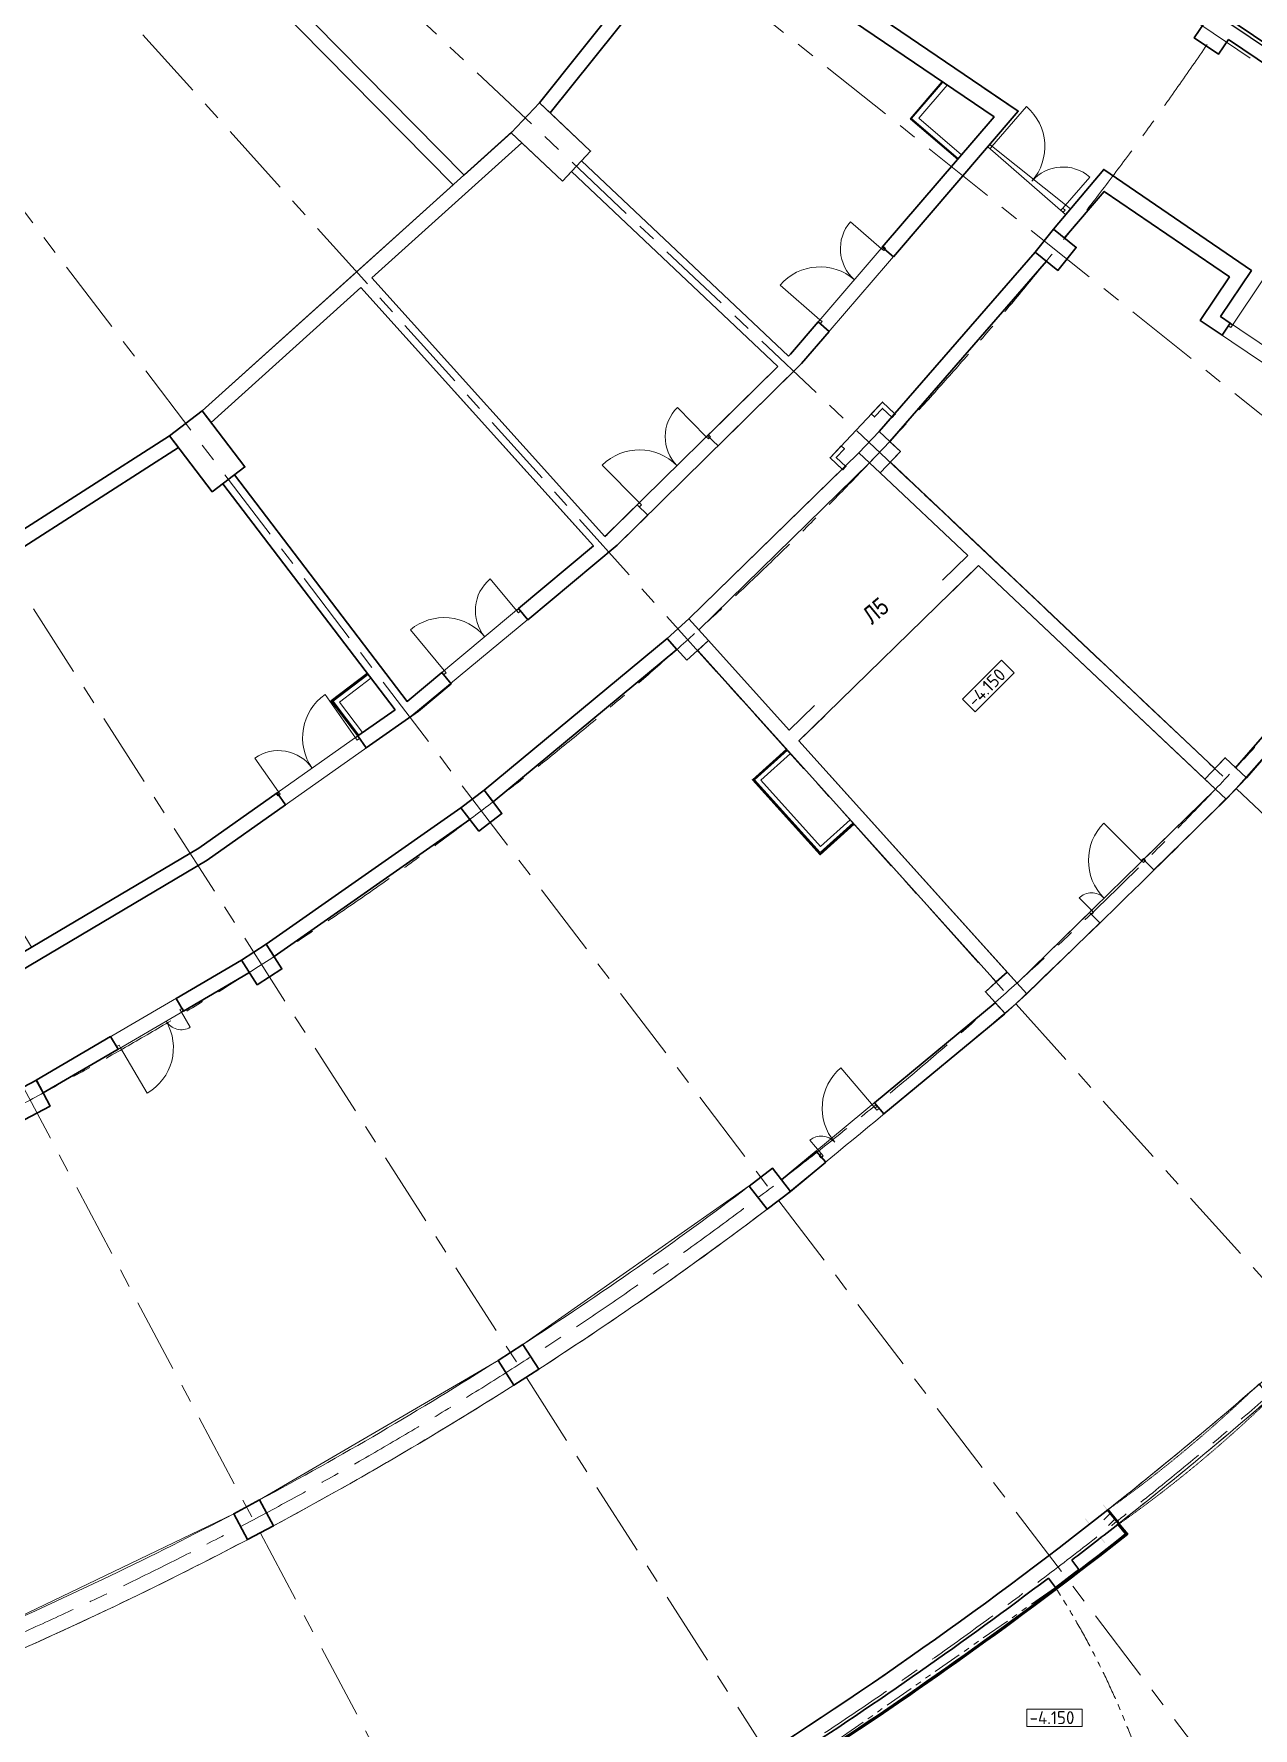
# Model space of a CAD drawing. Header units: millimetres. Extents: x -813692 to 807431, y 0 to 1813163.
# Drawn here: x 27691 to 48457, y 823643 to 852504 of the extents above; entities that cross this region are included whole.
import ezdxf

# ---------------------------------------------------------------- set-up
doc = ezdxf.new("R2010")
doc.units = ezdxf.units.MM
for name, pattern in [('Dashed', [5.644444, 2.822222, -2.822222]), ('ГОСТ 2.303 4', [7, 5, -2, 0]), ('Линия сетки', [22.225, 12.7, -3.175, 3.175, -3.175]), ('фантом2', [1.25, 0.625, -0.125, 0.125, -0.125, 0.125, -0.125])]:
    doc.linetypes.add(name, pattern=pattern)
for name, color, linetype, lineweight in [('A-ANNO-DIMS', 7, 'Continuous', 9), ('KR_0.09', 252, 'Continuous', 0), ('KR_0.2', 252, 'Continuous', 20), ('KR_0.35', 252, 'Continuous', 35), ('KR_0.5', 252, 'Continuous', 50), ('S-GRID', 252, 'Continuous', 9), ('АР_двери', 252, 'Continuous', 0), ('АР_демонт.несущ', 252, 'ГОСТ 2.303 4', 20), ('АР_кирпич250', 252, 'Continuous', 30), ('АР_монолит', 252, 'Continuous', 50), ('АР_Площади', 252, 'Continuous', 0), ('АР_тонкая линия', 252, 'Continuous', 5), ('лифты', 252, 'Continuous', 30)]:
    doc.layers.add(name, color=color, linetype=linetype, lineweight=lineweight)
doc.layers.add('АР_обшивка коробов', color=252, linetype='Continuous')
doc.layers.add('Размеры', color=252, linetype='Continuous')
doc.styles.add('GOST 2.304', font='')
doc.styles.add('СГЕНЕРИР_СТИЛЬ_3', font='ARIALN.TTF')
doc.styles.add('СГЕНЕРИР_СТИЛЬ_9', font='ARIALN.TTF', dxfattribs={"width": 0.990457})
doc.styles.get('GOST 2.304').set_extended_font_data('GOST Common')
doc.dimstyles.new('СГЕНЕРИР_СТИЛЬ__5', dxfattribs={"dimtxt": 200, "dimasz": 183.574879, "dimexe": 0.18, "dimexo": 0.0625, "dimgap": 0, "dimtad": 1, "dimdec": 0, "dimzin": 0, "dimdsep": 46, "dimtxsty": 'СГЕНЕРИР_СТИЛЬ_3', "dimblk": 'ARROWHEAD_5', "dimblk1": 'ARROWHEAD_5', "dimblk2": 'ARROWHEAD_5', "dimcen": 0.09, "dimclrd": 7, "dimclre": 7, "dimclrt": 7, "dimazin": 0, "dimtfac": 1, "dimtdec": 4, "dimtmove": 2, "dimatfit": 3, "dimfxl": 1, "dimtolj": 1, "dimtzin": 0, "dimarcsym": 0})

# ---------------------------------------------------------------- blocks, each defined once
blk = doc.blocks.new('КР_подвал')
at = {"layer": 'KR_0.09', "linetype": 'Continuous', "ltscale": 40}
h = blk.add_hatch(dxfattribs=at)
h.set_pattern_fill('BOUNDHATCH', color=256, scale=40, style=0, pattern_type=2)
h.set_pattern_definition([(45, (-423586.43, -213449), (-89.802561, 89.802561), [])])
h.paths.add_polyline_path([(283530, 43503), (283339, 43733), (283339, 43733), (283216, 43631), (283407, 43401)], flags=0)
at = {"layer": 'KR_0.5', "ltscale": 200}
h = blk.add_hatch(color=256, dxfattribs=at)
h.dxf.hatch_style = 1
edge = h.paths.add_edge_path()
edge.add_line((283029, 43503), (283323, 43732))
edge.add_arc((283323, 43732), 0.123, 307.9264, 397.9264)
edge.add_line((283323, 43732), (283257, 43816))
edge.add_line((283257, 43816), (283268, 43825))
edge.add_line((283268, 43825), (283338, 43734))
edge.add_line((283338, 43734), (283023, 43488))
edge.add_line((283023, 43488), (282952, 43579))
edge.add_line((282952, 43579), (282963, 43587))
edge.add_line((282963, 43587), (283028, 43503))
edge.add_arc((283029, 43503), 0.123, 217.9264, 307.9264)
h = blk.add_hatch(color=256, dxfattribs=at)
h.dxf.hatch_style = 1
edge = h.paths.add_edge_path()
edge.add_line((283231, 43258), (283524, 43488))
edge.add_arc((283524, 43488), 0.123, 38.1888, 128.1888, ccw=False)
edge.add_line((283524, 43488), (283590, 43404))
edge.add_line((283590, 43404), (283601, 43413))
edge.add_line((283601, 43413), (283530, 43503))
edge.add_line((283530, 43503), (283215, 43256))
edge.add_line((283215, 43256), (283286, 43165))
edge.add_line((283286, 43165), (283297, 43174))
edge.add_line((283297, 43174), (283231, 43258))
edge.add_arc((283231, 43258), 0.123, 128.1888, 218.1888, ccw=False)
at = {"layer": 'Defpoints', "ltscale": 200}
blk.add_lwpolyline([(279627, 61934), (279284, 61570)], dxfattribs=at)
at = {"layer": 'KR_0.2', "ltscale": 200}
blk.add_lwpolyline([(283530, 43503, 0.01157), (286109, 45641), (285918, 45872, -0.011582), (283338, 43734)], format="xyb", close=True, dxfattribs=at)
at = {"layer": 'KR_0.35', "ltscale": 200}
for points in [[(283489, 70428), (294391, 63074)], [(284980, 69061), (284812, 68812), (285226, 68532), (285394, 68781)], [(285394, 68781), (291695, 64531)], [(282328, 42572), (282449, 42412), (282847, 42716), (282725, 42875)]]:
    blk.add_lwpolyline(points, dxfattribs=at)
for points in [[(274051, 66370), (274531, 66879), (273659, 67702), (273178, 67193)], [(282492, 64848), (282804, 65238), (282414, 65551), (282101, 65160)], [(268088, 61077), (268644, 61501), (267917, 62455), (267360, 62031)], [(279466, 61398), (279809, 61762), (279445, 62105), (279102, 61742)], [(276170, 58207), (276541, 58541), (276207, 58913), (275835, 58578)], [(285358, 55840), (285701, 56204), (285337, 56547), (284994, 56183)], [(272625, 55293), (273022, 55597), (272719, 55994), (272322, 55691)], [(268854, 52678), (269275, 52948), (269006, 53369), (268585, 53099)], [(281590, 52187), (281961, 52522), (281627, 52893), (281255, 52559)], [(264884, 50379), (265325, 50613), (265091, 51055), (264649, 50820)], [(277537, 48853), (277935, 49156), (277631, 49554), (277234, 49250)], [(273226, 45859), (273647, 46129), (273378, 46550), (272957, 46280)], [(268687, 43227), (269128, 43461), (268893, 43903), (268452, 43668)]]:
    blk.add_lwpolyline(points, close=True, dxfattribs=at)
for centre, radius, start, end in [((238650, 100250), 100750, 270, 326), ((238650, 100252), 72052, 301.66498, 308.33353), ((238650, 100250), 72350, 307.53131, 308.33961), ((238650, 100250), 72350, 302.86465, 307.13535)]:
    blk.add_arc(centre, radius, start, end, dxfattribs=at)
at = {"layer": 'KR_0.5'}
blk.add_lwpolyline([(283530, 43502), (283339, 43733)], dxfattribs=at)
blk = doc.blocks.new('ARROWHEAD_5')
at = {"linetype": 'Continuous', "lineweight": 0}
blk.add_hatch(color=0, dxfattribs=at).paths.add_polyline_path([(-1, 0.2679), (0, 0), (-1, -0.2679)])
at = {"color": 0, "linetype": 'Continuous', "lineweight": 0}
blk.add_line((0, 0), (-1, 0), dxfattribs=at)
blk = doc.blocks.new('*D302')
at = {"layer": 'Defpoints', "color": 0, "linetype": 'Continuous', "transparency": 16777216}
for p in [(42724, 856643), (42556, 856394), (56591, 847294)]:
    blk.add_point(p, dxfattribs=at)
at = {"layer": 'Размеры', "color": 7, "linetype": 'Continuous', "lineweight": -2, "transparency": 16777216}
for p, q in [((42724, 856643), (56591, 847294)), ((42556, 856394), (56424, 847046)), ((56694, 847447), (56796, 847599)), ((56424, 847046), (56591, 847294)), ((56321, 846893), (56218, 846741))]:
    blk.add_line(p, q, dxfattribs=at)
at = {"layer": 'Размеры', "color": 7, "linetype": 'Continuous', "lineweight": -2, "transparency": 16777216, "xscale": 183.5748792270531, "yscale": 183.5748792270531, "zscale": 183.5748792270531}
for p, rotation in [((56591, 847294), 236.015124763856), ((56424, 847046), 56.01512476385602)]:
    blk.add_blockref('ARROWHEAD_5', p, dxfattribs=dict(at, rotation=rotation))
at = {"layer": 'Размеры', "color": 7, "linetype": 'Continuous', "lineweight": 13, "transparency": 16777216, "insert": (56076, 846844), "char_height": 200, "attachment_point": 5, "rotation": 56.0151, "style": 'СГЕНЕРИР_СТИЛЬ_3'}
blk.add_mtext('\\A1;300', dxfattribs=at)
blk = doc.blocks.new('Д-1300-ДП-Л')
at = {"layer": 'АР_двери'}
for points in [[(349, -398), (349, 502)], [(-851, -398), (-851, -98)], [(-901, -398), (-851, -398), (-851, -448), (-901, -448), (-901, -398)], [(349, -398), (399, -398), (399, -448), (349, -448), (349, -398)]]:
    blk.add_lwpolyline(points, dxfattribs=at)
for centre, radius, start, end in [((349, -398), 900, 90, 180), ((-851, -398), 300, 0, 90)]:
    blk.add_arc(centre, radius, start, end, dxfattribs=at)
blk = doc.blocks.new('Оси200')
at = {"layer": 'S-GRID', "linetype": 'Линия сетки', "ltscale": 100}
for q in [(-114722, -209192.1), (-107090.1, -204726.5), (-99846.8, -199654.7), (-93040.2, -194010.4), (-86715.3, -187831), (-80914.2, -181157.6), (-75741.3, -173989.8)]:
    blk.add_line((-165703.8, -113309.3), q, dxfattribs=at)
for radius, start, end in [(39894.8, 270, 326), (56094.8, 269.99999, 326), (64194.8, 269.999993, 325.999999), (72294.7, 269.999997, 326.000001), (80394.8, 269.999994, 325.999999), (87894.8, 269.999995, 325.999999), (92394.8, 269.999996, 326), (100494, 269.999991, 325.999999)]:
    blk.add_arc((-165703.8, -113309.3), radius, start, end, dxfattribs=at)
blk = doc.blocks.new('Д-2000-ДП')
at = {"layer": 'АР_двери'}
for points in [[(-189, -511), (-189, 439)], [(1711, -511), (1711, 439)], [(-239, -511), (-189, -511), (-189, -561), (-239, -561), (-239, -511)], [(1711, -511), (1761, -511), (1761, -561), (1711, -561), (1711, -511)]]:
    blk.add_lwpolyline(points, dxfattribs=at)
for centre, start, end in [((-189, -511), 0, 90), ((1711, -511), 90, 180)]:
    blk.add_arc(centre, 950, start, end, dxfattribs=at)
blk = doc.blocks.new('Д-1700-ДП-П')
at = {"layer": 'АР_двери'}
for points in [[(-2187.5, -466), (-2187.5, 434)], [(-587.5, -466), (-587.5, 234)], [(-2187.5, -466), (-2237.5, -466), (-2237.5, -516), (-2187.5, -516), (-2187.5, -466)], [(-537.5, -466), (-587.5, -466), (-587.5, -516), (-537.5, -516), (-537.5, -466)]]:
    blk.add_lwpolyline(points, dxfattribs=at)
for centre, radius, start, end in [((-2187.5, -466), 900, 0, 90), ((-587.5, -466), 700, 90, 180)]:
    blk.add_arc(centre, radius, start, end, dxfattribs=at)
blk = doc.blocks.new('Д-1700-ДР-Л')
at = {"layer": 'АР_двери'}
for points in [[(429, -133.5), (429, 766.5)], [(-1171, -133.5), (-1171, 566.5)], [(-1221, -133.5), (-1171, -133.5), (-1171, -183.5), (-1221, -183.5), (-1221, -133.5)], [(429, -133.5), (479, -133.5), (479, -183.5), (429, -183.5), (429, -133.5)]]:
    blk.add_lwpolyline(points, dxfattribs=at)
for centre, radius, start, end in [((429, -133.5), 900, 90, 180), ((-1171, -133.5), 700, 0, 90)]:
    blk.add_arc(centre, radius, start, end, dxfattribs=at)

msp = doc.modelspace()

# ---------------------------------------------------------------- linework, layer by layer
at = {"layer": 'АР_демонт.несущ', "linetype": 'Dashed'}
msp.add_lwpolyline([(45982, 827362.3, 0.0377485), (48563.8, 829514.4), (48734.5, 829244, -0.0387968), (46165.3, 827115.9), (45981.9, 827362.1)], format="xyb", dxfattribs=at)
at = {"layer": 'АР_кирпич250'}
for p, q in [((36299.9, 851329.8), (38905, 854585.4)), ((44457.8, 851185.9), (43875.5, 851582)), ((36299.9, 851329.8), (36482.4, 851157.7)), ((33447.1, 848349.2), (36000.8, 850649.7)), ((35819.5, 850820.7), (36000.8, 850649.7)), ((37018.4, 850342.6), (40541.7, 847015.6)), ((36846.8, 850160.9), (40363.5, 846840.1)), ((42086.6, 845732.8), (44742.4, 848788)), ((42275.3, 845568.8), (44937.8, 848631.6)), ((30557.9, 846083.1), (33094, 848367.7)), ((37415.6, 843943.6), (33447.1, 848349.2)), ((47555, 847623), (48056.6, 848366.8)), ((47902, 847690.4), (48430.4, 848473.8)), ((33261.3, 848181.9), (30710, 845883.6)), ((37223.5, 843783.2), (33261.3, 848181.9)), ((47902, 847690.4), (48067.8, 847578.6)), ((41236.5, 847433.9), (40767.3, 846887.4)), ((47555, 847623), (47928, 847371.3)), ((48067.8, 847578.6), (47928, 847371.3)), ((30557.9, 846083.1), (30710, 845883.6)), ((24041, 841837), (30001.3, 845658.6)), ((30001.3, 845658.6), (30153.5, 845459.1)), ((24158.8, 841615.5), (30153.5, 845459.1)), ((42278.8, 845207.9), (47806.8, 839992.4)), ((33841.3, 840992), (30907.9, 844840.9)), ((42107.2, 845026), (43598.4, 843619.1)), ((43166.9, 843198.1), (43598.4, 843619.1)), ((43341.6, 843019.3), (43780.1, 843447.7)), ((43780.1, 843447.7), (47635.2, 839810.6)), ((38476.4, 842205.7), (38643.8, 842019.7)), ((39182.6, 842168.7), (38996.8, 842001.4)), ((48153.4, 839995.2), (48887.6, 840839.8)), ((48342.1, 839831.2), (49082.1, 840682.5)), ((35360.3, 839621.7), (35512.1, 839422.8)), ((46591.4, 838440.9), (47816.9, 839639.2)), ((34962.8, 839318.5), (35114.4, 839119.7)), ((46766.1, 838262.2), (47998.9, 839467.5)), ((26687.8, 836377), (30498.6, 838634.9)), ((26805.3, 836156), (30643, 838430.1)), ((46766.1, 838262.2), (46591.4, 838440.9)), ((44436.2, 836333.8), (45669, 837539.1)), ((44602.5, 836149.2), (45843.8, 837360.3)), ((45843.8, 837360.3), (45669, 837539.1)), ((31646.8, 836996.6), (31781.6, 836786.3)), ((30111.7, 836074.8), (31225.9, 836726.7)), ((31352.1, 836511), (30237.9, 835859)), ((44268, 836520.8), (44082, 836353.6)), ((30237.9, 835859), (30111.7, 836074.8)), ((44063.7, 836000.4), (42010.3, 834297.6)), ((44228.3, 835812.3), (42169.6, 834105.4)), ((27731.2, 834683.8), (27848.7, 834462.8)), ((42010.3, 834297.6), (42169.6, 834105.4)), ((41017.3, 833474.2), (40424.3, 832982.3)), ((41176.6, 833282), (40575.7, 832783.8)), ((41017.3, 833474.2), (41176.6, 833282))]:
    msp.add_line(p, q, dxfattribs=at)
for points in [[(34832.2, 849931.7), (29155, 855692.9)], [(35018.2, 850099.1), (29508.5, 855690.3)], [(42330.8, 848708.6), (44457.8, 851185.9), (39218.2, 854750)], [(36482.4, 851157.7), (39112.3, 854444.3), (44044.7, 851089.4), (42140.7, 848871.8), (42330.8, 848708.6)], [(33094, 848367.7), (35833.5, 850835.4)], [(45054.8, 849178.3), (45913.3, 850194.8), (48430.4, 848473.8)], [(45241.7, 849028.8), (45920.6, 849819.5), (48056.6, 848366.8)], [(37065.5, 843958.7), (33261.3, 848181.9)], [(41236.5, 847433.9), (41046.4, 847597.1), (40577.2, 847050.7)], [(40767.3, 846887.4), (39344.5, 845484.7), (39165.2, 845659.4), (40363.5, 846840.1)], [(40577.2, 847050.7), (40541.7, 847015.6)], [(41743.5, 845369.1), (38848, 842540.2)], [(41925.5, 845197.4), (39015.4, 842354.3)], [(34243.3, 840968.8), (34800.5, 841434.1), (34640.6, 841626.9), (34048.5, 841132.6), (31106.7, 844992.5)], [(37625, 843792), (38147.3, 844305.6), (37967.7, 844480.5), (37456.6, 843977.8)], [(37415.6, 843943.6), (37456.6, 843977.8)], [(37223.5, 843783.2), (35945.6, 842716.4), (36106.2, 842524.1), (37625, 843792)], [(35360.3, 839621.7), (38476.4, 842205.7)], [(40984.7, 841066.1), (40554.4, 840645.1), (39182.6, 842168.7)], [(35512.1, 839422.8), (38643.8, 842019.7)], [(44082.2, 836353.5), (38996.8, 842001.4)], [(33841.3, 840992), (33206.9, 840544.6), (33351.3, 840339.8), (34243.3, 840968.8)], [(44268, 836520.8), (40721.5, 840459.5), (41159.4, 840887.3)], [(30643, 838430.1), (31977.9, 839371.5), (31834, 839576.5), (30498.6, 838634.9)], [(31646.8, 836996.6), (34962.8, 839318.5)], [(31781.6, 836786.3), (35114.3, 839119.9)], [(44230.9, 835814.7), (44063.7, 836000.4)], [(27732, 834682.3), (28997.5, 835424.6), (29123.7, 835208.9), (27848.7, 834462.8)], [(40575.7, 832783.8), (40424.2, 832982.5)]]:
    msp.add_lwpolyline(points, dxfattribs=at)
at = {"layer": 'АР_обшивка коробов', "lineweight": 30}
for points in [[(43163.1, 851689.3), (42622.5, 851059.7), (43426.5, 850369.4)], [(41954.1, 846029.6), (42141.6, 846230.8), (42361.1, 846026.1), (42310, 845971.2), (42145.4, 846124.7), (42009, 845978.4), (41954.1, 846029.6)], [(41439.4, 845484.1), (41251.9, 845283), (41471.4, 845078.3), (41522.5, 845133.1), (41358, 845286.6), (41494.4, 845432.9), (41439.4, 845484.1)], [(33206.9, 840544.6), (32753.1, 841140.4), (33369.9, 841610.5)], [(40509.2, 840321.7), (39929.6, 839799.9), (41080.5, 838521.7), (41660.1, 839043.5)]]:
    msp.add_lwpolyline(points, dxfattribs=at)
at = {"layer": 'АР_обшивка коробов', "lineweight": 5}
for points in [[(43173.5, 851682.3), (42640.2, 851061), (43434.7, 850378.9)], [(43246.3, 851632.7), (42763.5, 851070.4), (43491.7, 850445.3)], [(33217.1, 840551.8), (32770.6, 841138.1), (33377.5, 841600.6)], [(33227.3, 840559), (32788.1, 841135.7), (33385.1, 841590.6)], [(33288.7, 840602.3), (32893.2, 841121.5), (33430.5, 841531)], [(40517.5, 840312.4), (39947.2, 839798.9), (41081.4, 838539.3), (41651.7, 839052.8)], [(40525.9, 840303.1), (39964.9, 839798), (41082.3, 838557), (41643.3, 839062.1)], [(40576.1, 840247.4), (40070.8, 839792.5), (41087.9, 838662.9), (41593.1, 839117.8)]]:
    msp.add_lwpolyline(points, dxfattribs=at)
at = {"layer": 'АР_обшивка коробов', "lineweight": 30}
msp.add_lwpolyline([(41063.3, 823198.8, 0.0226048), (46285.4, 826952.2), (46151.9, 827114.5), (46171.3, 827130.6), (46320.9, 826948.4, -0.0226953), (41076.8, 823177.7)], format="xyb", dxfattribs=at)
at = {"layer": 'АР_Площади', "color": 5, "ltscale": 0.5}
msp.add_lwpolyline([(23841.3, 841730.8), (20249.9, 848485.4), (20361.3, 848544.6), (20126.5, 848986.1), (20015.3, 848926.9), (16994.6, 854608.3), (17710, 854988.7), (17063.8, 856204, 0.0307429), (20407.4, 858402.2), (20529.2, 858242.4), (20926.8, 858545.6), (20805.1, 858705.5, 0.0368198), (24286, 861839.8), (24432.2, 861701.9), (24775.2, 862065.4), (24629, 862203.3, 0.013453), (25756.4, 863484.5), (32421.6, 858970.8), (29155, 855692.9), (34831.3, 849932.6), (30558.1, 846083.2), (30001.5, 845658.7), (24041, 841837), (23841.3, 841730.8)], format="xyb", dxfattribs=at)
at = {"layer": 'АР_Площади', "ltscale": 0.5}
for points in [[(35017.2, 850100.1), (29508.5, 855690.3), (30142, 856314.6), (30323.8, 856143.1), (30667.1, 856507), (30485, 856678.4), (32632.4, 858828.1), (38905, 854585.4), (36299.9, 851329.8), (35819.5, 850820.7), (35017.2, 850100.1)], [(49891.7, 846348.4), (47902, 847690.4), (48430.4, 848473.8), (45913.3, 850194.8), (45344.9, 849521.8), (43971.3, 850619.4), (44457.8, 851185.9), (38309.4, 855365.7)], [(47621.1, 852688.2), (47453.3, 852439.4), (47867.7, 852159.8), (48035.7, 852408.6), (54336.2, 848158.7)], [(26805.3, 836156), (30487.8, 838338.2), (30643, 838430.1), (34095.7, 840864.7), (37486.2, 843676.1), (37625, 843792), (40634.4, 846756.4), (40767.3, 846887.4), (43938.5, 850581.6), (45263.5, 849425.4), (45054.8, 849178.3), (44742.4, 848788), (42350.3, 846036.2), (42141.6, 846230.8), (41251.9, 845283), (41458.3, 845090.5), (38848, 842540.2), (38476.6, 842205.8), (35360.3, 839621.7), (34963, 839318.6), (31647, 836996.7), (31226.1, 836726.8), (27731.2, 834683.8), (27620.4, 834623)], [(37415.6, 843943.6), (33447, 848349.1), (36000.8, 850649.7), (36692.4, 849997.2), (36846.8, 850160.9), (40363.5, 846840.1), (37415.6, 843943.6)], [(48887.6, 840839.8), (48160.2, 840002.7), (47978.4, 840174.3), (47806.8, 839992.4), (42277.3, 845206.3), (42450.4, 845389.7), (42266.3, 845561.8), (44937.8, 848631.6), (45132.8, 848475.6), (45445.2, 848866), (45241.7, 849028.8), (45920.6, 849819.5), (48056.6, 848366.8), (47554.9, 847623), (49959.2, 846001.3)], [(34048.5, 841132.6), (31106.7, 844992.5), (31285.7, 845128.9), (30710, 845883.6), (33261.4, 848181.8), (37223.5, 843783.2), (34048.5, 841132.6)], [(44436.2, 836333.8), (40721.5, 840459.5), (43780.1, 843447.7), (47816.9, 839639.2), (44436.2, 836333.8)], [(27525.3, 834006.1), (27966.9, 834241), (27849.5, 834461.7), (31361, 836516.4), (31495.8, 836305.8), (31916.7, 836575.7), (31780.2, 836786.4), (35114.4, 839119.7), (35266, 838920.9), (35663.6, 839224.1), (35510.3, 839423.3), (38642.8, 842021.2), (38811.1, 841834.2), (38995.3, 842000), (40509.2, 840321.7), (39929.6, 839799.9), (41081.1, 838520.9), (41660.1, 839043.5), (44082.2, 836353.5), (43896.4, 836186.2), (44062.7, 836001.5), (40423.2, 832983.2), (40272.6, 833181.2), (39875.6, 832878.4), (36019, 830177.9), (35598.3, 829908.2), (31534.7, 827530.5), (31093.5, 827295.8), (26850.1, 825256.7)]]:
    msp.add_lwpolyline(points, dxfattribs=at)
at = {"layer": 'АР_Площади', "color": 5, "ltscale": 0.5}
for points in [[(40541.7, 847015.6), (37018.4, 850342.6), (37172.8, 850506.3), (36482.5, 851157.9), (39112.3, 854444.3), (43162.9, 851689.2), (42622.5, 851059.7), (43426.5, 850369.4), (40577.2, 847050.7), (40541.7, 847015.6)], [(27648.6, 836946.3), (27470, 837247.4), (26523.3, 836686.1), (24404.7, 840671.3), (24604.4, 840777.5), (24159, 841615.7), (30153.5, 845459.1), (30729.2, 844704.5), (30907.9, 844840.9), (33369.9, 841610.5), (32753.1, 841140.4), (33206.9, 840544.6), (30498.6, 838634.9), (27648.6, 836946.3)]]:
    msp.add_lwpolyline(points, dxfattribs=at)
at = {"layer": 'АР_Площади', "ltscale": 0.5}
for points in [[(22153.8, 822905.4), (26589.1, 824599.5), (27050, 824798.4, 0.0194787), (31547.3, 826970.9, 0.0205497), (36076.6, 829621, 0.0205495), (40375.4, 832630.8, 0.0038615), (44415.1, 835980.4, 0.005944), (48168.8, 839647.5), (49082.1, 840682.5)], [(49016, 829900, -0.0178836), (44984.3, 826587.7, -0.0203576), (40178.6, 823222.9, -0.0191464)], [(40955, 823368.8, 0.0169767), (44969.1, 826199.5), (45090.5, 826040), (45488.1, 826343.2), (45366.5, 826502.6, 0.018485), (49516.8, 829944.1)]]:
    msp.add_lwpolyline(points, format="xyb", dxfattribs=at)
at = {"layer": 'АР_тонкая линия'}
for points in [[(43508.9, 841168.7), (44173.4, 841833.2), (44385.1, 841621.6), (43720.6, 840957.1)], [(44603.4, 823967.6), (45543.1, 823967.6), (45543.1, 823668.3), (44603.4, 823668.3)]]:
    msp.add_lwpolyline(points, close=True, dxfattribs=at)
at = {"layer": 'АР_тонкая линия', "linetype": 'фантом2', "ltscale": 800}
msp.add_lwpolyline([(44384.9, 817129.5), (44762.7, 816540.3), (47279.6, 818302.6, 0.1492337), (45090.5, 826040), (40660.7, 822938.2), (44762.7, 816540.3)], format="xyb", dxfattribs=at)
at = {"layer": 'АР_тонкая линия'}
for radius, start, end in [(63950.5, 302.890215, 307.109941), (64450.5, 302.890215, 307.109941), (63950.5, 298.22375, 302.443119), (64450.5, 298.22375, 302.443119), (63950.5, 293.557332, 297.77625), (64450.5, 293.557332, 297.77625)]:
    msp.add_arc((1291.2, 883877.6), radius, start, end, dxfattribs=at)

# ---------------------------------------------------------------- block references
at = {"layer": 'A-ANNO-DIMS', "color": 18, "lineweight": 0, "true_color": 0x000000}
msp.add_blockref('Оси200', (166995, 997181.2), dxfattribs=at)
at = {"layer": 'АР_двери', "color": 0}
for name, p, rotation in [('Д-1700-ДП-П', (45965.7, 849503.1), 319), ('Д-1700-ДП-П', (42159.4, 849593.6), 49.09792694057762), ('Д-2000-ДП', (48544.5, 847862.5), 326.2966962498801), ('Д-1700-ДП-П', (39234.5, 846384.5), 44.57978376281819), ('Д-1700-ДП-П', (36065.2, 843414.6), 39.64073998050286), ('Д-1700-ДР-Л', (32739.1, 840377.4), 35.07551234294342), ('Д-1300-ДП-Л', (46023.7, 838458), 45.06169170727473), ('Д-1300-ДП-Л', (29669.1, 835066.9), 210.3333333333332), ('Д-1300-ДП-Л', (41493.1, 834283.4), 40.3003032342254)]:
    msp.add_blockref(name, p, dxfattribs=dict(at, rotation=rotation))
at = {"layer": 'АР_монолит'}
msp.add_blockref('КР_подвал', (-237358.6, 783627.7), dxfattribs=at)

# ---------------------------------------------------------------- texts
at = {"layer": 'АР_тонкая линия', "insert": (43721.9, 841020.5), "char_height": 220, "attachment_point": 7, "rotation": 45, "style": 'GOST 2.304'}
msp.add_mtext('-4.150', dxfattribs=at)
at = {"layer": 'АР_тонкая линия', "insert": (44649.2, 823712.2), "char_height": 220, "attachment_point": 7, "style": 'GOST 2.304'}
msp.add_mtext('-4.150', dxfattribs=at)
at = {"layer": 'лифты', "color": 7, "linetype": 'Continuous', "lineweight": 20, "insert": (41868.8, 842546.4), "char_height": 300, "attachment_point": 4, "rotation": 40, "style": 'СГЕНЕРИР_СТИЛЬ_9'}
msp.add_mtext('\\A1;\\pxql;{\\W0.98894;Л5}', dxfattribs=at)

# ---------------------------------------------------------------- dimensions: what is measured, and where the dimension line sits
at = {"layer": 'Размеры', "color": 7, "linetype": 'Continuous', "lineweight": 13}
dim = msp.add_linear_dim(base=(56591.2, 847294.4), p1=(42556.1, 856394.1), p2=(42723.8, 856642.8), angle=56.01512, dimstyle='СГЕНЕРИР_СТИЛЬ__5', dxfattribs=at)
dim.commit()
dim.dimension.update_dxf_attribs({"geometry": '*D302', "text_midpoint": (56076.3, 846843.6), "dimtype": 160, "text_rotation": 56.01512})

doc.saveas('drawing.dxf')
